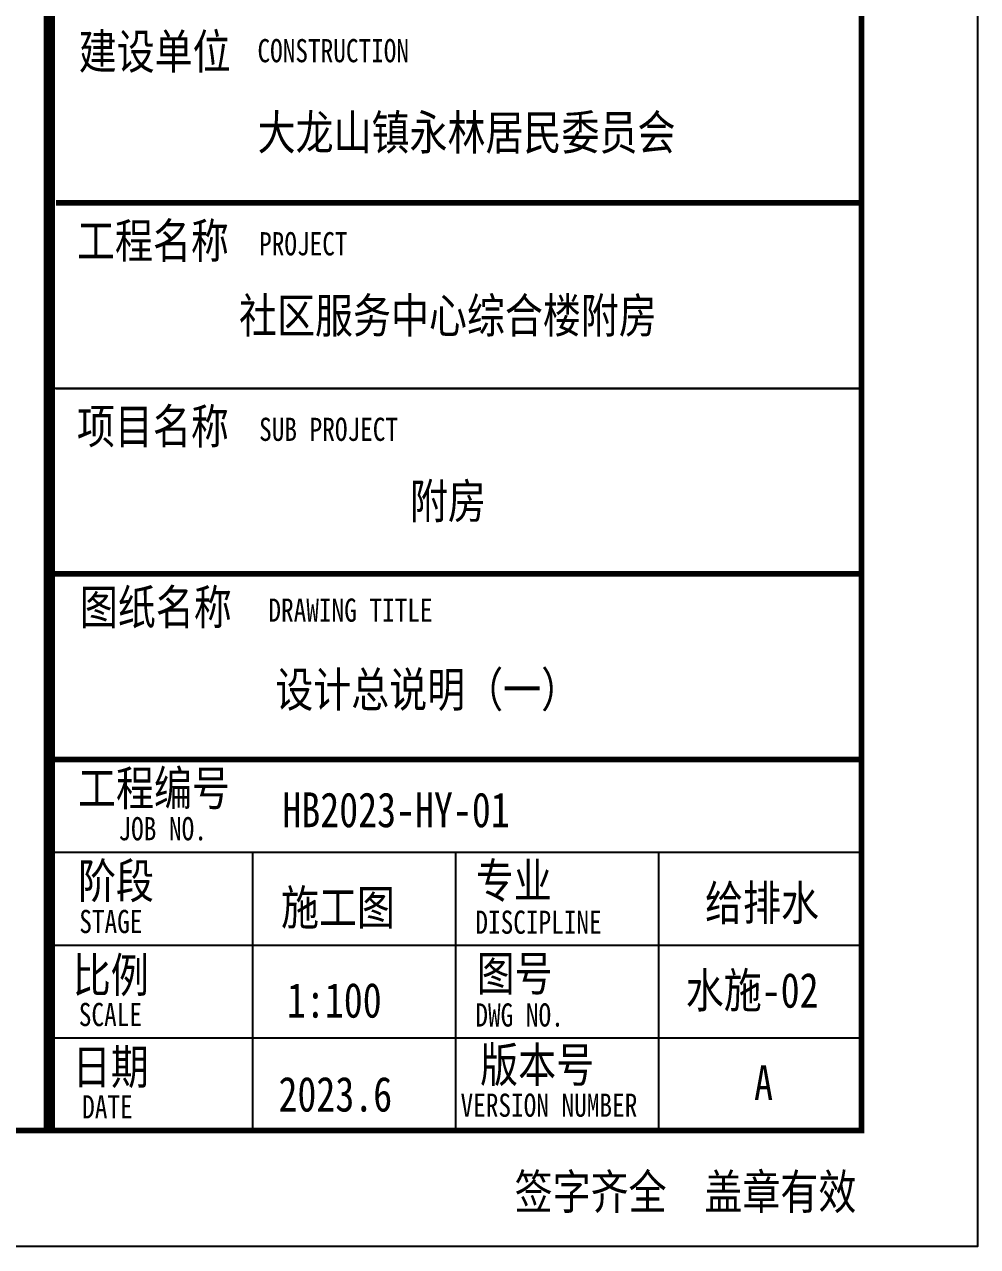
# Model space of a CAD drawing. Header units: inches. Extents: x -1293886 to -986005, y -15154 to 203628.
# Drawn here: x -1220448 to -1212234, y 119628 to 130166 of the extents above; entities that cross this region are included whole.
import ezdxf
from ezdxf.enums import TextEntityAlignment as Align

# ---------------------------------------------------------------- set-up
doc = ezdxf.new("R2010")
doc.units = ezdxf.units.IN
doc.header["$LTSCALE"] = 100
doc.header["$MEASUREMENT"] = 0
doc.layers.get('0').update_dxf_attribs({"color": 252})
doc.layers.add('nb-plugin', color=7, linetype='Continuous', true_color=0xffffff)
for name, color, linetype in [('TK', 142, 'Continuous'), ('W_DIM', 4, 'Continuous'), ('XM', 7, 'Continuous'), ('图框', 7, 'Continuous')]:
    doc.layers.add(name, color=color, linetype=linetype)
doc.styles.add('HYZT1', font='SimSun.ttf', dxfattribs={"width": 0.8})

# ---------------------------------------------------------------- blocks, each defined once
blk = doc.blocks.new('nb-594-420-1-100-93fff826-9a1c-4636-9df5-a91e6c962b5e')
at = {"layer": 'W_DIM', "color": 7, "true_color": 0xffffff}
blk.add_lwpolyline([(0, 0), (0, 42000), (59400, 42000), (59400, 0)], close=True, dxfattribs=at)
blk = doc.blocks.new('A$C05385F37')
at = {"layer": 'TK'}
for p, q in [((-1000, -34600), (-8000, -34600)), ((-7944, -34600), (-1000, -34600)), ((-8000, -36200), (-1000, -36200)), ((-8000, -36200), (-1000, -36200)), ((-1000, -36200), (-8000, -36200)), ((-8000, -36200), (-1000, -36200)), ((-8000, -36200), (-2830, -36200)), ((-8000, -36200), (-1000, -36200)), ((-8000, -36200), (-1000, -36200)), ((-8000, -38600), (-1000, -38600)), ((-8000, -38600), (-1000, -38600)), ((-6250, -38600), (-6250, -41000)), ((-4500, -38600), (-4500, -41000)), ((-2750, -38600), (-2750, -41000)), ((-8000, -39400), (-1000, -39400)), ((-8000, -40200), (-1000, -40200))]:
    blk.add_line(p, q, dxfattribs=at)
for points, const_width in [([(-8000, -1000), (-8000, -41000)], 100), ([(-1000, -33000), (-7944, -33000)], 50), ([(-8000, -36200), (-1000, -36200)], 50), ([(-7944, -36200), (-1000, -36200)], 50), ([(-8000, -37800), (-1000, -37800)], 50)]:
    blk.add_lwpolyline(points, dxfattribs=dict(at, const_width=const_width))
at = {"layer": 'TK', "style": 'HYZT1', "width": 0.8}
for s, height, p in [('建设单位', 300, (-7747, -31846)), ('CONSTRUCTION', 200, (-6206, -31788)), ('工程名称', 300, (-7762, -33477)), ('PROJECT', 200, (-6192, -33453)), ('项目名称', 300, (-7762, -35077)), ('SUB PROJECT', 200, (-6192, -35053)), ('图纸名称', 300, (-7737, -36636)), ('DRAWING TITLE', 200, (-6112, -36612)), ('工程编号', 300, (-7753, -38197)), ('JOB NO.', 200, (-7404, -38497)), ('阶段', 300, (-7753, -38997)), ('专业', 300, (-4325, -38995)), ('STAGE', 200, (-7742, -39297)), ('DISCIPLINE', 200, (-4328, -39303)), ('比例', 300, (-7798, -39809)), ('图号', 300, (-4317, -39795)), ('SCALE', 200, (-7746, -40099)), ('DWG NO.', 200, (-4328, -40103)), ('版本号', 300, (-4287, -40582)), ('日期', 300, (-7798, -40600)), ('DATE', 200, (-7717, -40895)), ('VERSION NUMBER', 200, (-4456, -40881)), ('签字齐全  盖章有效', 300, (-3990, -41678))]:
    blk.add_text(s, height=height, dxfattribs=at).set_placement(p)

msp = doc.modelspace()

# ---------------------------------------------------------------- linework, layer by layer
at = {"layer": '图框', "color": 4}
msp.add_lwpolyline([(-1271633.8, 119627.7), (-1271633.8, 161627.7), (-1212233.8, 161627.7), (-1212233.8, 119627.7)], close=True, dxfattribs=at)
at = {"layer": '图框', "color": 4, "const_width": 50}
msp.add_lwpolyline([(-1269133.8, 120627.7), (-1269133.8, 160627.7), (-1213233.8, 160627.7), (-1213233.8, 120627.7)], close=True, dxfattribs=at)

# ---------------------------------------------------------------- block references
at = {"color": 4}
msp.add_blockref('A$C05385F37', (-1212233.8, 161627.7), dxfattribs=at)
at = {"layer": 'nb-plugin'}
msp.add_blockref('nb-594-420-1-100-93fff826-9a1c-4636-9df5-a91e6c962b5e', (-1271633.8, 119627.7), dxfattribs=at)

# ---------------------------------------------------------------- texts
at = {"layer": 'XM', "style": 'HYZT1', "width": 0.8}
for s, p in [('大龙山镇永林居民委员会 ', (-1216556.5, 129234.6)), ('社区服务中心综合楼附房', (-1216798.5, 127655.5)), ('附房', (-1216798.5, 126055.5))]:
    msp.add_text(s, height=300, dxfattribs=at).set_placement(p, align=Align.MIDDLE_CENTER)
for s, p in [('设计总说明（一）', (-1218286.8, 124280.6)), ('HB2023-HY-01', (-1218225.2, 123243.7)), ('给排水', (-1214582.4, 122440.9)), ('施工图', (-1218237.2, 122401.3)), ('水施-02', (-1214748.4, 121687.4)), ('1:100', (-1218185.8, 121601.6)), ('A', (-1214159.9, 120891.4)), ('2023.6', (-1218258.9, 120791.8))]:
    msp.add_text(s, height=300, dxfattribs=at).set_placement(p)

doc.saveas('drawing.dxf')
